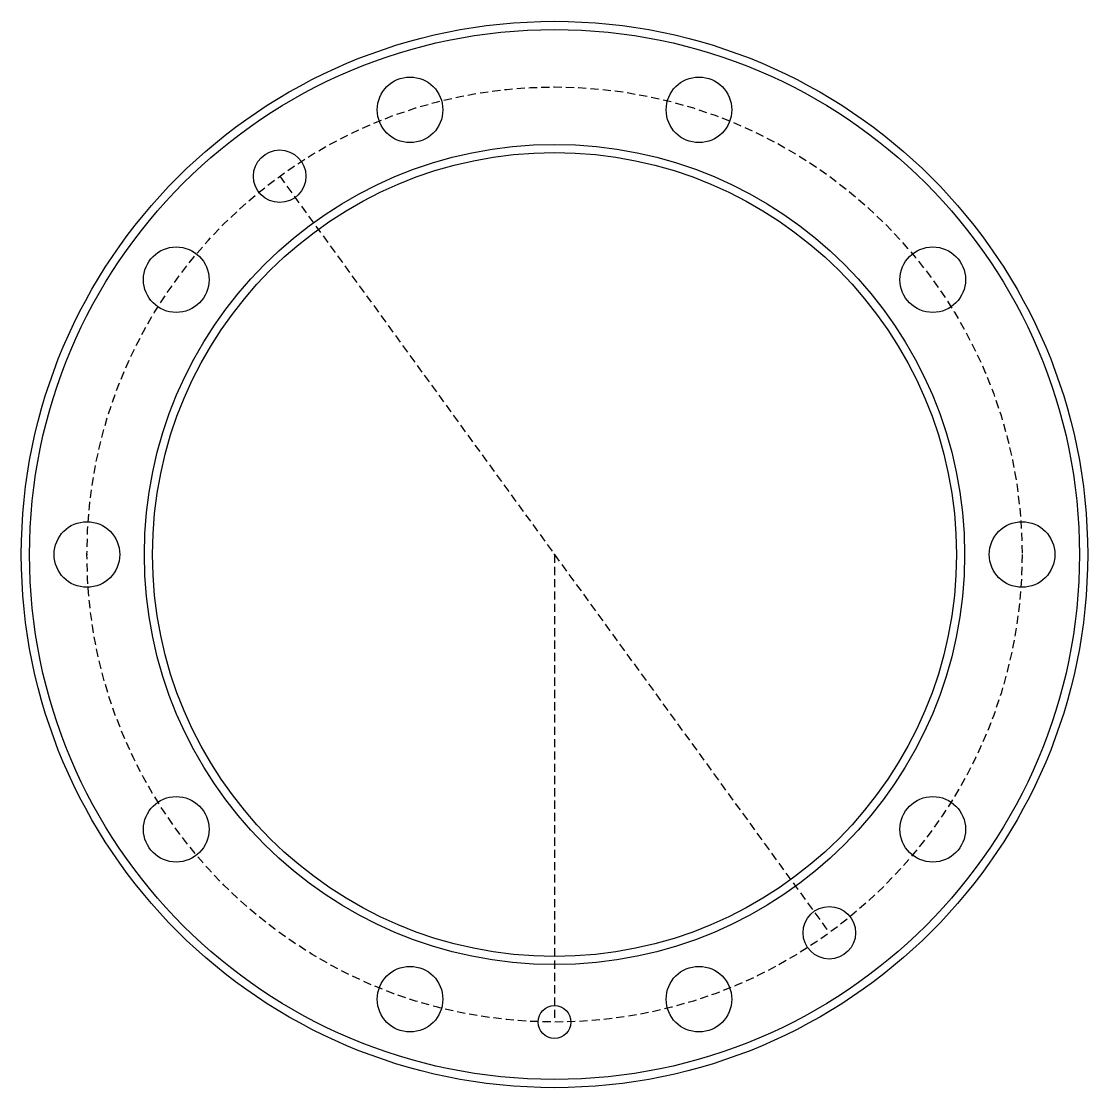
# Model space of a CAD drawing. Header units: millimetres. Extents: x -32.5 to 32.5, y -32.5 to 32.5.
import ezdxf

# ---------------------------------------------------------------- set-up
doc = ezdxf.new("R2010")
doc.units = ezdxf.units.MM
doc.linetypes.add('DASHED', pattern=[0.75, 0.5, -0.25])
doc.layers.get('0').update_dxf_attribs({"linetype": 'CONTINUOUS'})

msp = doc.modelspace()

# ---------------------------------------------------------------- linework, layer by layer
at = {"linetype": 'DASHED'}
for p, q in [((-16.752, 23.057), (16.752, -23.057)), ((0, 0), (0, -28.5))]:
    msp.add_line(p, q, dxfattribs=at)
for centre, radius in [((0, 0), 32.5), ((0, 0), 32), ((-8.807, 27.105), 2), ((8.807, 27.105), 2), ((0, 0), 25), ((0, 0), 24.5), ((-16.752, 23.057), 1.6), ((-23.057, 16.752), 2), ((23.057, 16.752), 2), ((-28.5, 0), 2), ((28.5, 0), 2), ((-23.057, -16.752), 2), ((23.057, -16.752), 2), ((16.752, -23.057), 1.6), ((-8.807, -27.105), 2), ((8.807, -27.105), 2), ((0, -28.5), 1)]:
    msp.add_circle(centre, radius)
msp.add_circle((0, 0), 28.5, dxfattribs=at)
for p in [(-28.5, 0), (0, 0)]:
    msp.add_point(p)

doc.saveas('drawing.dxf')
